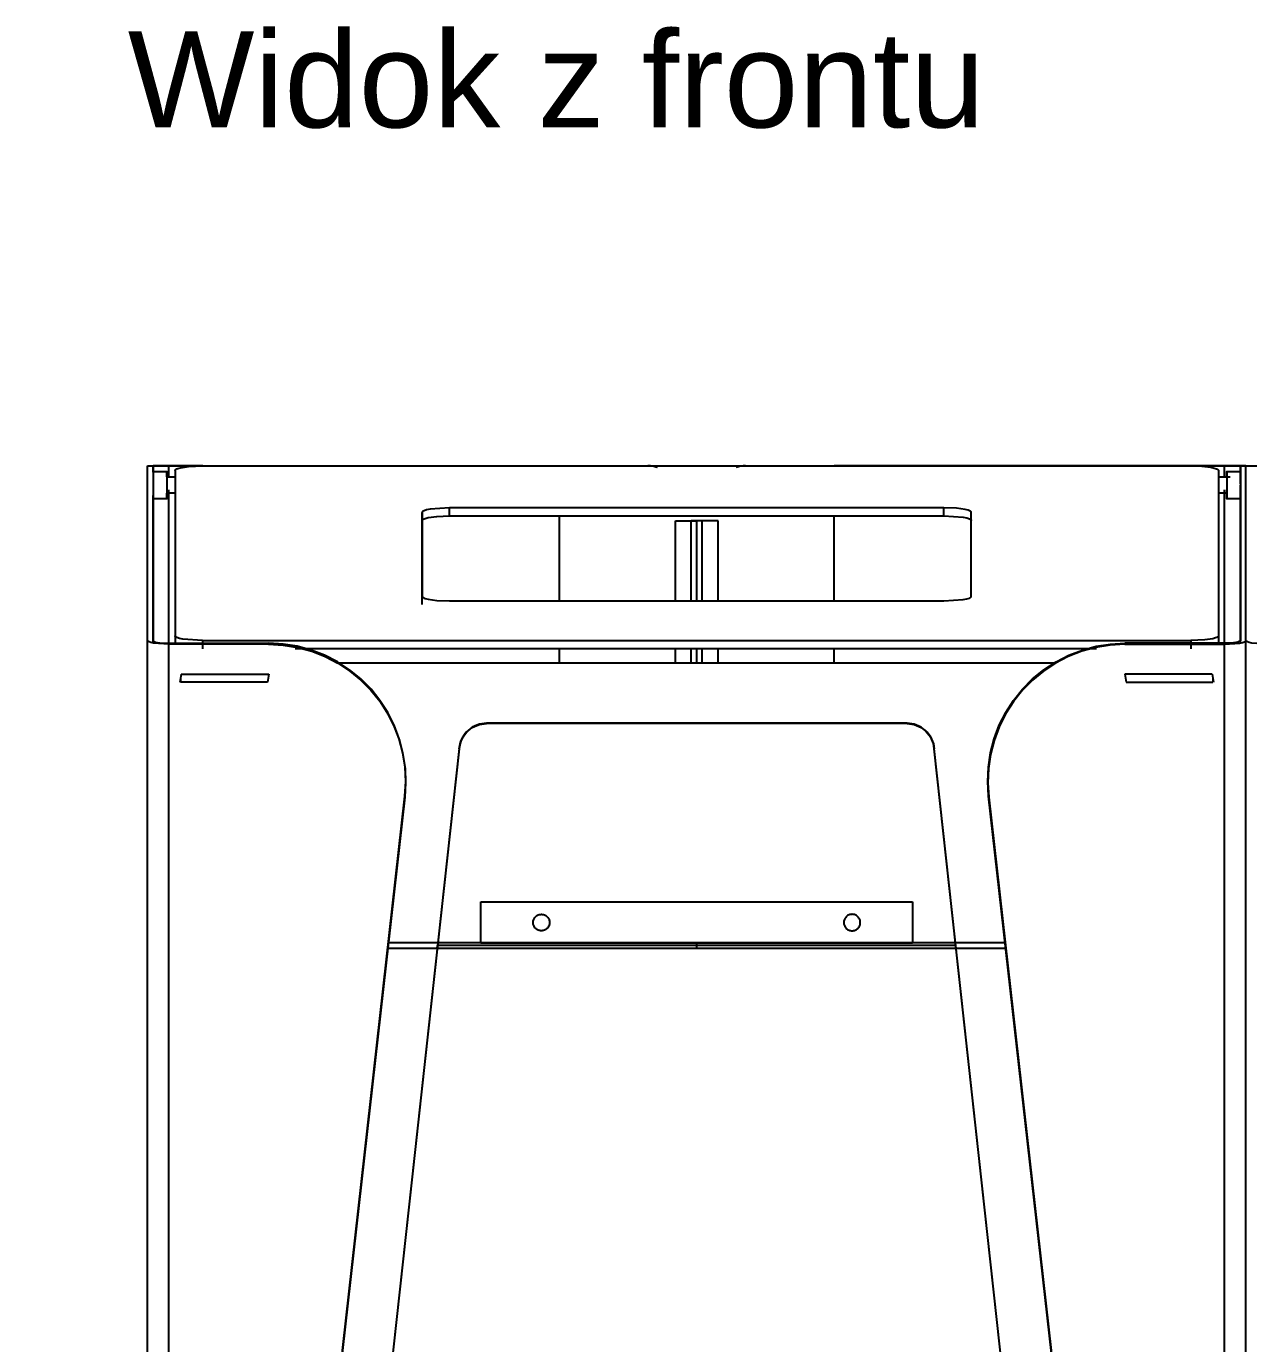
# Model space of a CAD drawing. Header units: millimetres. Extents: x 10366 to 23682, y 24552 to 29690.
# Drawn here: x 21407.7 to 21852.8, y 27712.8 to 28192.7 of the extents above; entities that cross this region are included whole.
import ezdxf

# ---------------------------------------------------------------- set-up
doc = ezdxf.new("R2010")
doc.units = ezdxf.units.MM
doc.header["$LTSCALE"] = 3
doc.layers.add('DomyÅ›lny', color=7, linetype='Continuous')
doc.styles.get("Standard").update_dxf_attribs({"font": 'arial.ttf'})
doc.dimstyles.new('MATEUSZ', dxfattribs={"dimtxt": 35, "dimasz": 16, "dimexe": 0.18, "dimexo": 0.0625, "dimgap": 0.09, "dimtad": 0, "dimdec": 0, "dimdsep": 46, "dimtxsty": 'Standard', "dimblk": 'DOT', "dimcen": 0.09, "dimse1": 1, "dimse2": 1, "dimadec": 0, "dimazin": 0, "dimtfac": 1, "dimtdec": 0, "dimtofl": 0, "dimtmove": 0, "dimatfit": 3, "dimfxl": 1, "dimtolj": 1, "dimtzin": 0, "dimlwd": 9, "dimlwe": 9, "dimarcsym": 0})

# ---------------------------------------------------------------- blocks, each defined once
blk = doc.blocks.new('_Dot')
at = {"color": 0, "linetype": 'ByBlock', "lineweight": -2}
blk.add_line((-0.5, 0), (-1, 0), dxfattribs=at)
at = {"color": 0, "linetype": 'ByBlock', "const_width": 0.5}
blk.add_lwpolyline([(-0.25, 0, 1), (0.25, 0, 1)], format="xyb", close=True, dxfattribs=at)
blk = doc.blocks.new('*D39')
at = {"color": 0, "lineweight": 9, "transparency": 16777216}
for p, q in [((21095.51, 28016.54), (21095.51, 27684.2)), ((21095.51, 27274.78), (21095.51, 27607.12))]:
    blk.add_line(p, q, dxfattribs=at)
at = {"layer": 'Defpoints', "color": 0, "transparency": 16777216}
for p in [(21451.8, 28032.54), (21095.51, 27258.78), (21451.8, 27258.78)]:
    blk.add_point(p, dxfattribs=at)
at = {"color": 0, "lineweight": 9, "transparency": 16777216, "xscale": 16, "yscale": 16, "zscale": 16}
for p, rotation in [((21095.51, 28032.54), 90), ((21095.51, 27258.78), 270)]:
    blk.add_blockref('_Dot', p, dxfattribs=dict(at, rotation=rotation))
at = {"color": 0, "transparency": 16777216, "insert": (21095.51, 27645.66), "char_height": 35, "attachment_point": 5, "rotation": 90}
blk.add_mtext('\\A1;774', dxfattribs=at)

msp = doc.modelspace()

# ---------------------------------------------------------------- linework, layer by layer
at = {"layer": 'DomyÅ›lny'}
for p, q in [((21451.8, 28032.54), (21453.8, 28032.54)), ((21451.8, 27258.78), (21451.8, 28032.54)), ((21451.8, 27968.89), (21451.8, 28032.54)), ((21453.8, 28030.21), (21453.8, 28032.54)), ((21453.8, 28032.54), (21453.8, 27968.89)), ((21459.56, 28032.54), (21601.8, 28032.54)), ((21471.91, 28032.54), (21459.56, 28032.54)), ((21459.56, 28028.54), (21459.56, 28032.54)), ((21471.8, 28032.54), (21831.8, 28032.54)), ((21844.04, 28032.54), (21701.8, 28032.54)), ((21831.69, 28032.54), (21844.04, 28032.54)), ((21844.04, 28028.54), (21844.04, 28032.54)), ((21849.8, 28030.21), (21849.8, 28032.54)), ((21849.8, 28032.54), (21849.8, 27968.89)), ((21849.8, 28032.54), (21851.8, 28032.54)), ((21851.8, 27968.89), (21851.8, 28032.54)), ((21851.8, 27968.89), (21851.8, 28032.54)), ((21851.8, 28032.54), (21853.8, 28032.54)), ((21453.8, 28030.54), (21458.8, 28030.54)), ((21458.8, 28028.54), (21461.8, 28028.54)), ((21461.8, 28030.84), (21461.8, 27970.58)), ((21841.8, 28030.84), (21841.8, 27970.58)), ((21841.8, 28028.54), (21846.08, 28028.54)), ((21844.8, 28030.54), (21849.8, 28030.54)), ((21453.8, 27968), (21453.8, 28021.75)), ((21461.8, 28022.54), (21458.8, 28022.54)), ((21459.56, 27967.57), (21459.56, 28023.87)), ((21844.8, 28022.54), (21841.8, 28022.54)), ((21844.04, 27967.57), (21844.04, 28023.87)), ((21849.8, 27968), (21849.8, 28021.75)), ((21458.8, 28020.54), (21453.8, 28020.54)), ((21561.8, 28014.33), (21561.8, 28017.29)), ((21741.8, 28017.29), (21561.8, 28017.29)), ((21741.8, 28014.33), (21741.8, 28017.29)), ((21849.8, 28020.54), (21844.8, 28020.54)), ((21551.8, 28012.63), (21551.8, 28015.59)), ((21551.8, 28015.59), (21551.8, 27985.03)), ((21551.8, 27982.07), (21551.8, 28012.63)), ((21561.8, 28014.33), (21741.8, 28014.33)), ((21601.8, 27983.33), (21601.8, 28014.33)), ((21644.04, 27983.33), (21644.04, 28012.54)), ((21651.8, 28012.54), (21649.8, 28012.54)), ((21649.8, 27983.33), (21649.8, 28012.54)), ((21651.8, 27983.33), (21651.8, 28012.54)), ((21653.8, 28012.54), (21651.8, 28012.54)), ((21651.8, 27983.33), (21651.8, 28012.54)), ((21653.8, 27983.33), (21653.8, 28012.54)), ((21659.56, 27983.33), (21659.56, 28012.54)), ((21701.8, 27983.33), (21701.8, 28014.33)), ((21751.8, 27985.03), (21751.8, 28015.59)), ((21751.8, 28012.63), (21751.8, 28015.59)), ((21561.8, 27983.33), (21741.8, 27983.33)), ((21451.8, 27258.78), (21451.8, 27968.89)), ((21461.8, 27970.58), (21461.8, 27967.63)), ((21471.8, 27968.89), (21471.8, 27965.93)), ((21471.8, 27968.89), (21831.8, 27968.89)), ((21831.8, 27968.89), (21831.8, 27965.93)), ((21841.8, 27970.58), (21841.8, 27967.63)), ((21851.8, 27258.78), (21851.8, 27968.89)), ((21851.8, 27258.78), (21851.8, 27968.89)), ((21459.56, 27967.91), (21495.92, 27967.91)), ((21459.56, 27258.78), (21459.56, 27967.57)), ((21495.89, 27967.57), (21459.56, 27967.57)), ((21797.44, 27965.93), (21505.59, 27965.93)), ((21601.8, 27960.78), (21601.8, 27965.93)), ((21644.04, 27960.78), (21644.04, 27965.93)), ((21649.8, 27960.78), (21649.8, 27965.93)), ((21651.8, 27960.78), (21651.8, 27965.93)), ((21651.8, 27960.78), (21651.8, 27965.93)), ((21653.8, 27960.78), (21653.8, 27965.93)), ((21659.56, 27960.78), (21659.56, 27965.93)), ((21701.8, 27960.78), (21701.8, 27965.93)), ((21844.04, 27967.91), (21807.68, 27967.91)), ((21807.72, 27967.57), (21844.04, 27967.57)), ((21844.04, 27258.78), (21844.04, 27967.57)), ((21520.99, 27960.78), (21782.61, 27960.78)), ((21520.99, 27960.78), (21782.61, 27960.78)), ((21464.05, 27956.69), (21463.8, 27955.21)), ((21463.8, 27955.21), (21463.8, 27953.73)), ((21464.05, 27956.69), (21495.92, 27956.69)), ((21495.92, 27956.69), (21495.42, 27953.73)), ((21839.55, 27956.69), (21807.68, 27956.69)), ((21807.68, 27956.69), (21808.18, 27953.73)), ((21839.55, 27956.69), (21839.8, 27955.21)), ((21839.8, 27955.21), (21839.8, 27953.73)), ((21495.42, 27953.73), (21463.8, 27953.73)), ((21808.18, 27953.73), (21839.8, 27953.73)), ((21728.4, 27938.78), (21575.2, 27938.78)), ((21728.4, 27938.64), (21575.2, 27938.64)), ((21565.27, 27929.63), (21493.04, 27270.36)), ((21565.27, 27929.5), (21493.04, 27270.23)), ((21810.56, 27270.36), (21738.33, 27929.63)), ((21810.56, 27270.23), (21738.33, 27929.5)), ((21472.8, 27267.65), (21545.51, 27912.19)), ((21545.48, 27911.85), (21472.8, 27267.65)), ((21830.8, 27267.65), (21758.09, 27912.19)), ((21758.12, 27911.85), (21830.8, 27267.65)), ((21573.18, 27858.78), (21573.18, 27873.75)), ((21573.18, 27873.75), (21730.42, 27873.75)), ((21730.42, 27873.75), (21730.42, 27858.78)), ((21651.8, 27858.78), (21539.49, 27858.78)), ((21573.18, 27858.78), (21730.42, 27858.78)), ((21764.11, 27858.78), (21651.8, 27858.78)), ((21651.8, 27857.78), (21651.8, 27858.78)), ((21651.8, 27857.78), (21651.8, 27858.78)), ((21539.26, 27856.78), (21557.29, 27856.78)), ((21557.29, 27856.78), (21557.4, 27857.78)), ((21557.4, 27857.78), (21557.29, 27856.78)), ((21557.29, 27856.78), (21651.8, 27856.78)), ((21651.8, 27857.78), (21557.4, 27857.78)), ((21746.21, 27857.78), (21651.8, 27857.78)), ((21651.8, 27856.78), (21651.8, 27857.78)), ((21651.8, 27856.78), (21651.8, 27857.78)), ((21651.8, 27856.78), (21746.31, 27856.78)), ((21746.31, 27856.78), (21746.21, 27857.78)), ((21746.31, 27856.78), (21746.21, 27857.78)), ((21746.31, 27856.78), (21764.34, 27856.78))]:
    msp.add_line(p, q, dxfattribs=at)
for points in [[(21451.8, 28032.54, 0), (21451.8, 28032.54, 0), (21451.8, 28032.54, 0), (21451.8, 28032.54, 0), (21451.8, 28032.54, 0), (21451.8, 28032.54, 0), (21451.8, 28032.54, 0), (21451.8, 28032.54, 0), (21451.8, 28032.54, 0), (21451.8, 28032.54, 0), (21451.8, 28032.54, 0), (21451.82, 28032.54, 0), (21451.86, 28032.54, 0), (21452.38, 28032.54, 0), (21454.76, 28032.54, 0), (21459.56, 28032.54, 0)], [(21459.56, 28032.54, 0), (21453.8, 28032.54, 0)], [(21461.8, 28030.84, 0), (21461.8, 28030.88, 0), (21461.81, 28030.93, 0), (21461.83, 28030.97, 0), (21461.85, 28031.01, 0), (21461.88, 28031.06, 0), (21461.92, 28031.1, 0), (21462, 28031.18, 0), (21462.12, 28031.27, 0), (21462.42, 28031.43, 0), (21462.81, 28031.58, 0), (21463.84, 28031.87, 0), (21466.74, 28032.31, 0), (21471.8, 28032.54, 0)], [(21831.8, 28032.54, 0), (21835.75, 28032.4, 0), (21839.01, 28032.02, 0), (21840.22, 28031.76, 0), (21841.11, 28031.46, 0), (21841.42, 28031.31, 0), (21841.54, 28031.23, 0), (21841.64, 28031.15, 0), (21841.71, 28031.07, 0), (21841.74, 28031.04, 0), (21841.76, 28031, 0), (21841.78, 28030.96, 0), (21841.79, 28030.92, 0), (21841.8, 28030.88, 0), (21841.8, 28030.84, 0)], [(21844.04, 28032.54, 0), (21849.8, 28032.54, 0)], [(21851.8, 28032.54, 0), (21851.8, 28032.54, 0), (21851.8, 28032.54, 0), (21851.8, 28032.54, 0), (21851.8, 28032.54, 0), (21851.8, 28032.54, 0), (21851.8, 28032.54, 0), (21851.8, 28032.54, 0), (21851.8, 28032.54, 0), (21851.8, 28032.54, 0), (21851.8, 28032.54, 0), (21851.79, 28032.54, 0), (21851.74, 28032.54, 0), (21851.22, 28032.54, 0), (21848.84, 28032.54, 0), (21844.04, 28032.54, 0)], [(21851.8, 28032.54, 0), (21851.8, 28032.54, 0), (21851.8, 28032.54, 0), (21851.8, 28032.54, 0), (21851.8, 28032.54, 0), (21851.8, 28032.54, 0), (21851.8, 28032.54, 0), (21851.8, 28032.54, 0), (21851.8, 28032.54, 0), (21851.8, 28032.54, 0), (21851.8, 28032.54, 0), (21851.82, 28032.54, 0), (21851.86, 28032.54, 0), (21852.38, 28032.54, 0), (21854.76, 28032.54, 0), (21859.56, 28032.54, 0)], [(21458.8, 28028.54, 0), (21458.8, 28030.34, 0), (21458.8, 28030.5, 0), (21458.8, 28030.53, 0), (21458.8, 28030.54, 0), (21458.8, 28030.54, 0), (21458.8, 28030.54, 0), (21458.8, 28030.54, 0), (21458.8, 28030.54, 0), (21458.8, 28030.54, 0), (21458.8, 28030.54, 0), (21458.8, 28030.54, 0), (21458.8, 28030.54, 0), (21458.8, 28030.54, 0), (21458.8, 28030.54, 0), (21458.8, 28030.54, 0), (21458.8, 28030.54, 0), (21458.8, 28030.54, 0), (21458.8, 28030.53, 0), (21458.8, 28030.52, 0), (21458.8, 28030.45, 0), (21458.8, 28030.16, 0), (21458.8, 28027.16, 0), (21458.8, 28023.34, 0), (21458.8, 28020.72, 0), (21458.8, 28020.58, 0), (21458.8, 28020.55, 0), (21458.8, 28020.54, 0), (21458.8, 28020.54, 0), (21458.8, 28020.54, 0), (21458.8, 28020.54, 0), (21458.8, 28020.54, 0), (21458.8, 28020.54, 0), (21458.8, 28020.54, 0), (21458.8, 28020.54, 0), (21458.8, 28020.54, 0), (21458.8, 28020.54, 0), (21458.8, 28020.54, 0), (21458.8, 28020.54, 0), (21458.8, 28020.54, 0), (21458.8, 28020.55, 0), (21458.8, 28020.56, 0), (21458.8, 28020.63, 0), (21458.8, 28020.92, 0), (21458.8, 28022.54, 0)], [(21458.8, 28028.54, 0), (21458.8, 28028.54, 0), (21458.8, 28028.54, 0), (21458.8, 28028.54, 0), (21458.8, 28028.54, 0), (21458.8, 28028.54, 0), (21458.8, 28028.54, 0), (21458.8, 28028.54, 0), (21458.8, 28028.54, 0), (21458.8, 28028.54, 0), (21458.8, 28028.54, 0), (21458.8, 28028.53, 0), (21458.8, 28028.52, 0), (21458.8, 28028.45, 0), (21458.8, 28028.17, 0), (21458.8, 28022.54, 0)], [(21844.8, 28028.54, 0), (21844.8, 28030.39, 0), (21844.8, 28030.52, 0), (21844.8, 28030.54, 0), (21844.8, 28030.54, 0), (21844.8, 28030.54, 0), (21844.8, 28030.54, 0), (21844.8, 28030.54, 0), (21844.8, 28030.54, 0), (21844.8, 28030.54, 0), (21844.8, 28030.54, 0), (21844.8, 28030.54, 0), (21844.8, 28030.54, 0), (21844.8, 28030.54, 0), (21844.8, 28030.54, 0), (21844.8, 28030.54, 0), (21844.8, 28030.54, 0), (21844.8, 28030.54, 0), (21844.8, 28030.54, 0), (21844.8, 28030.53, 0), (21844.8, 28030.52, 0), (21844.8, 28030.44, 0), (21844.8, 28030.11, 0), (21844.8, 28026.82, 0), (21844.8, 28022.8, 0), (21844.8, 28020.57, 0), (21844.8, 28020.54, 0), (21844.8, 28020.54, 0), (21844.8, 28020.54, 0), (21844.8, 28020.54, 0), (21844.8, 28020.54, 0), (21844.8, 28020.54, 0), (21844.8, 28020.54, 0), (21844.8, 28020.54, 0), (21844.8, 28020.54, 0), (21844.8, 28020.54, 0), (21844.8, 28020.54, 0), (21844.8, 28020.54, 0), (21844.8, 28020.54, 0), (21844.8, 28020.54, 0), (21844.8, 28020.54, 0), (21844.8, 28020.54, 0), (21844.8, 28020.54, 0), (21844.8, 28020.55, 0), (21844.8, 28020.56, 0), (21844.8, 28020.64, 0), (21844.8, 28020.97, 0), (21844.8, 28023.87, 0)], [(21844.8, 28028.54, 0), (21844.8, 28028.54, 0), (21844.8, 28028.54, 0), (21844.8, 28028.54, 0), (21844.8, 28028.54, 0), (21844.8, 28028.54, 0), (21844.8, 28028.54, 0), (21844.8, 28028.54, 0), (21844.8, 28028.54, 0), (21844.8, 28028.54, 0), (21844.8, 28028.54, 0), (21844.8, 28028.53, 0), (21844.8, 28028.52, 0), (21844.8, 28028.45, 0), (21844.8, 28028.17, 0), (21844.8, 28022.54, 0)], [(21849.8, 28025.98, 0), (21849.8, 28029.38, 0), (21849.8, 28030.32, 0), (21849.8, 28030.51, 0), (21849.8, 28030.54, 0), (21849.8, 28030.54, 0), (21849.8, 28030.54, 0), (21849.8, 28030.54, 0), (21849.8, 28030.54, 0), (21849.8, 28030.54, 0), (21849.8, 28030.54, 0), (21849.8, 28030.54, 0), (21849.8, 28030.54, 0), (21849.8, 28030.54, 0), (21849.8, 28030.54, 0), (21849.8, 28030.54, 0), (21849.8, 28030.54, 0), (21849.8, 28030.54, 0), (21849.8, 28030.54, 0), (21849.8, 28030.54, 0), (21849.8, 28030.54, 0), (21849.8, 28030.54, 0), (21849.8, 28030.54, 0), (21849.8, 28030.53, 0), (21849.8, 28030.51, 0), (21849.8, 28030.4, 0), (21849.8, 28029.94, 0), (21849.8, 28021.41, 0), (21849.8, 28020.55, 0), (21849.8, 28020.54, 0), (21849.8, 28020.54, 0), (21849.8, 28020.54, 0), (21849.8, 28020.54, 0), (21849.8, 28020.54, 0), (21849.8, 28020.54, 0), (21849.8, 28020.54, 0), (21849.8, 28020.54, 0), (21849.8, 28020.54, 0), (21849.8, 28020.54, 0), (21849.8, 28020.54, 0), (21849.8, 28020.54, 0), (21849.8, 28020.54, 0), (21849.8, 28020.54, 0), (21849.8, 28020.54, 0), (21849.8, 28020.54, 0), (21849.8, 28020.54, 0), (21849.8, 28020.55, 0), (21849.8, 28020.57, 0), (21849.8, 28020.68, 0), (21849.8, 28021.14, 0), (21849.8, 28025.54, 0)], [(21849.8, 28028.54, 0), (21849.8, 28028.54, 0), (21849.8, 28028.54, 0), (21849.8, 28028.54, 0), (21849.8, 28028.54, 0), (21849.8, 28028.54, 0), (21849.8, 28028.54, 0), (21849.8, 28028.54, 0), (21849.8, 28028.54, 0), (21849.8, 28028.54, 0), (21849.8, 28028.54, 0), (21849.8, 28028.53, 0), (21849.8, 28028.52, 0), (21849.8, 28028.45, 0), (21849.8, 28028.17, 0), (21849.8, 28022.54, 0)], [(21561.8, 28017.29, 0), (21554.73, 28016.79, 0), (21553.43, 28016.52, 0), (21552.5, 28016.21, 0), (21552.19, 28016.05, 0), (21552.06, 28015.98, 0), (21551.97, 28015.9, 0), (21551.89, 28015.82, 0), (21551.86, 28015.78, 0), (21551.84, 28015.74, 0), (21551.82, 28015.7, 0), (21551.81, 28015.66, 0), (21551.8, 28015.63, 0), (21551.8, 28015.59, 0)], [(21751.8, 28015.59, 0), (21751.8, 28015.63, 0), (21751.79, 28015.66, 0), (21751.78, 28015.7, 0), (21751.76, 28015.74, 0), (21751.74, 28015.78, 0), (21751.71, 28015.82, 0), (21751.63, 28015.9, 0), (21751.54, 28015.98, 0), (21751.41, 28016.05, 0), (21751.1, 28016.21, 0), (21750.68, 28016.37, 0), (21749.56, 28016.66, 0), (21746.39, 28017.1, 0), (21741.8, 28017.29, 0)], [(21551.8, 28012.63, 0), (21551.8, 28012.67, 0), (21551.81, 28012.71, 0), (21551.82, 28012.75, 0), (21551.84, 28012.78, 0), (21551.86, 28012.82, 0), (21551.89, 28012.86, 0), (21551.97, 28012.94, 0), (21552.06, 28013.02, 0), (21552.19, 28013.1, 0), (21552.5, 28013.26, 0), (21552.92, 28013.41, 0), (21554.04, 28013.7, 0), (21557.21, 28014.14, 0), (21561.8, 28014.33, 0)], [(21644.04, 28012.54, 0), (21651.8, 28012.54, 0)], [(21644.04, 28012.54, 0), (21649.8, 28012.54, 0)], [(21659.56, 28012.54, 0), (21651.8, 28012.54, 0)], [(21659.56, 28012.54, 0), (21653.8, 28012.54, 0)], [(21741.8, 28014.33, 0), (21748.87, 28013.83, 0), (21750.17, 28013.56, 0), (21751.1, 28013.26, 0), (21751.41, 28013.1, 0), (21751.54, 28013.02, 0), (21751.63, 28012.94, 0), (21751.71, 28012.86, 0), (21751.74, 28012.82, 0), (21751.76, 28012.78, 0), (21751.78, 28012.75, 0), (21751.79, 28012.71, 0), (21751.8, 28012.67, 0), (21751.8, 28012.63, 0)], [(21551.8, 27985.03, 0), (21551.8, 27984.99, 0), (21551.81, 27984.95, 0), (21551.82, 27984.91, 0), (21551.84, 27984.88, 0), (21551.86, 27984.84, 0), (21551.89, 27984.8, 0), (21551.97, 27984.72, 0), (21552.06, 27984.64, 0), (21552.19, 27984.56, 0), (21552.5, 27984.4, 0), (21552.92, 27984.25, 0), (21554.04, 27983.96, 0), (21557.21, 27983.52, 0), (21561.8, 27983.33, 0)], [(21741.8, 27983.33, 0), (21748.87, 27983.83, 0), (21750.17, 27984.1, 0), (21751.1, 27984.4, 0), (21751.41, 27984.56, 0), (21751.54, 27984.64, 0), (21751.63, 27984.72, 0), (21751.71, 27984.8, 0), (21751.74, 27984.84, 0), (21751.76, 27984.88, 0), (21751.78, 27984.91, 0), (21751.79, 27984.95, 0), (21751.8, 27984.99, 0), (21751.8, 27985.03, 0)], [(21459.56, 27967.57, 0), (21454, 27967.97, 0), (21453.05, 27968.17, 0), (21452.36, 27968.39, 0), (21452.12, 27968.51, 0), (21452.02, 27968.57, 0), (21451.94, 27968.63, 0), (21451.88, 27968.7, 0), (21451.86, 27968.73, 0), (21451.84, 27968.76, 0), (21451.82, 27968.79, 0), (21451.81, 27968.82, 0), (21451.8, 27968.86, 0), (21451.8, 27968.89, 0)], [(21453.8, 27968.89, 0), (21453.8, 27968.86, 0), (21453.81, 27968.84, 0), (21453.82, 27968.81, 0), (21453.83, 27968.79, 0), (21453.85, 27968.76, 0), (21453.89, 27968.71, 0), (21453.95, 27968.66, 0), (21454.02, 27968.62, 0), (21454.21, 27968.52, 0), (21454.74, 27968.35, 0), (21456.31, 27968.08, 0), (21459.56, 27967.91, 0)], [(21471.8, 27968.89, 0), (21464.6, 27969.41, 0), (21463.39, 27969.67, 0), (21462.5, 27969.96, 0), (21462.19, 27970.11, 0), (21462.07, 27970.19, 0), (21461.97, 27970.27, 0), (21461.89, 27970.35, 0), (21461.86, 27970.39, 0), (21461.84, 27970.43, 0), (21461.82, 27970.47, 0), (21461.81, 27970.5, 0), (21461.8, 27970.54, 0), (21461.8, 27970.58, 0)], [(21841.8, 27970.58, 0), (21841.8, 27970.54, 0), (21841.79, 27970.5, 0), (21841.77, 27970.46, 0), (21841.75, 27970.41, 0), (21841.72, 27970.37, 0), (21841.68, 27970.32, 0), (21841.59, 27970.24, 0), (21841.48, 27970.16, 0), (21841.17, 27969.99, 0), (21840.78, 27969.84, 0), (21839.73, 27969.55, 0), (21836.79, 27969.11, 0), (21831.8, 27968.89, 0)], [(21849.8, 27968.89, 0), (21849.8, 27968.86, 0), (21849.79, 27968.84, 0), (21849.78, 27968.81, 0), (21849.77, 27968.79, 0), (21849.75, 27968.76, 0), (21849.71, 27968.71, 0), (21849.65, 27968.66, 0), (21849.58, 27968.62, 0), (21849.39, 27968.52, 0), (21848.86, 27968.35, 0), (21847.29, 27968.08, 0), (21844.04, 27967.91, 0)], [(21844.04, 27967.57, 0), (21849.6, 27967.97, 0), (21850.55, 27968.17, 0), (21851.24, 27968.39, 0), (21851.48, 27968.51, 0), (21851.58, 27968.57, 0), (21851.66, 27968.63, 0), (21851.72, 27968.7, 0), (21851.74, 27968.73, 0), (21851.76, 27968.76, 0), (21851.78, 27968.79, 0), (21851.79, 27968.82, 0), (21851.8, 27968.86, 0), (21851.8, 27968.89, 0)], [(21859.56, 27967.57, 0), (21854, 27967.97, 0), (21853.05, 27968.17, 0), (21852.36, 27968.39, 0), (21852.12, 27968.51, 0), (21852.02, 27968.57, 0), (21851.94, 27968.63, 0), (21851.88, 27968.7, 0), (21851.86, 27968.73, 0), (21851.84, 27968.76, 0), (21851.82, 27968.79, 0), (21851.81, 27968.82, 0), (21851.8, 27968.86, 0), (21851.8, 27968.89, 0)], [(21495.89, 27967.57, 0), (21501.22, 27967.28, 0), (21506.47, 27966.43, 0), (21511.59, 27965.03, 0), (21516.49, 27963.11, 0), (21521.15, 27960.69, 0), (21525.5, 27957.81, 0), (21529.52, 27954.5, 0), (21533.17, 27950.79, 0), (21536.46, 27946.66, 0), (21539.31, 27942.18, 0), (21541.67, 27937.45, 0), (21543.5, 27932.51, 0), (21544.8, 27927.44, 0), (21545.57, 27922.28, 0), (21545.79, 27917.08, 0), (21545.48, 27911.85, 0)], [(21545.51, 27912.19, 0), (21545.83, 27917.51, 0), (21545.58, 27922.81, 0), (21544.78, 27928.05, 0), (21543.45, 27933.13, 0), (21541.6, 27938.04, 0), (21539.26, 27942.69, 0), (21536.45, 27947.08, 0), (21533.2, 27951.14, 0), (21529.49, 27954.9, 0), (21525.38, 27958.26, 0), (21520.95, 27961.16, 0), (21516.26, 27963.57, 0), (21511.36, 27965.45, 0), (21506.32, 27966.81, 0), (21501.17, 27967.63, 0), (21495.92, 27967.91, 0)], [(21758.09, 27912.19, 0), (21757.77, 27917.51, 0), (21758.02, 27922.81, 0), (21758.82, 27928.05, 0), (21760.15, 27933.13, 0), (21762, 27938.04, 0), (21764.34, 27942.69, 0), (21767.15, 27947.08, 0), (21770.4, 27951.14, 0), (21774.11, 27954.9, 0), (21778.22, 27958.26, 0), (21782.65, 27961.16, 0), (21787.34, 27963.57, 0), (21792.24, 27965.45, 0), (21797.28, 27966.81, 0), (21802.43, 27967.63, 0), (21807.68, 27967.91, 0)], [(21807.72, 27967.57, 0), (21802.38, 27967.28, 0), (21797.13, 27966.43, 0), (21792.01, 27965.03, 0), (21787.11, 27963.11, 0), (21782.45, 27960.69, 0), (21778.1, 27957.81, 0), (21774.08, 27954.5, 0), (21770.43, 27950.79, 0), (21767.14, 27946.66, 0), (21764.29, 27942.18, 0), (21761.94, 27937.45, 0), (21760.1, 27932.51, 0), (21758.8, 27927.44, 0), (21758.03, 27922.28, 0), (21757.81, 27917.08, 0), (21758.12, 27911.85, 0)], [(21463.8, 27955.21, 0), (21463.54, 27953.74, 0)], [(21839.8, 27955.21, 0), (21840.06, 27953.74, 0)], [(21575.2, 27938.78, 0), (21574.36, 27938.74, 0), (21573.5, 27938.62, 0), (21572.63, 27938.43, 0), (21571.76, 27938.14, 0), (21570.9, 27937.77, 0), (21570.07, 27937.32, 0), (21569.28, 27936.77, 0), (21568.54, 27936.16, 0), (21567.86, 27935.47, 0), (21567.25, 27934.72, 0), (21566.72, 27933.92, 0), (21566.26, 27933.09, 0), (21565.89, 27932.23, 0), (21565.61, 27931.36, 0), (21565.27, 27929.63, 0)], [(21565.27, 27929.5, 0), (21565.61, 27931.23, 0), (21565.89, 27932.1, 0), (21566.26, 27932.96, 0), (21566.72, 27933.79, 0), (21567.25, 27934.59, 0), (21567.86, 27935.34, 0), (21568.54, 27936.02, 0), (21569.28, 27936.64, 0), (21570.07, 27937.18, 0), (21570.9, 27937.64, 0), (21571.76, 27938.01, 0), (21572.63, 27938.29, 0), (21573.5, 27938.49, 0), (21574.36, 27938.6, 0), (21575.2, 27938.64, 0)], [(21738.33, 27929.63, 0), (21737.99, 27931.36, 0), (21737.71, 27932.23, 0), (21737.34, 27933.09, 0), (21736.88, 27933.92, 0), (21736.35, 27934.72, 0), (21735.74, 27935.47, 0), (21735.06, 27936.16, 0), (21734.32, 27936.77, 0), (21733.53, 27937.32, 0), (21732.7, 27937.77, 0), (21731.84, 27938.14, 0), (21730.97, 27938.43, 0), (21730.1, 27938.62, 0), (21729.24, 27938.74, 0), (21728.4, 27938.78, 0)], [(21728.4, 27938.64, 0), (21729.24, 27938.6, 0), (21730.1, 27938.49, 0), (21730.97, 27938.29, 0), (21731.84, 27938.01, 0), (21732.7, 27937.64, 0), (21733.53, 27937.18, 0), (21734.32, 27936.64, 0), (21735.06, 27936.02, 0), (21735.74, 27935.34, 0), (21736.35, 27934.59, 0), (21736.88, 27933.79, 0), (21737.34, 27932.96, 0), (21737.71, 27932.1, 0), (21737.99, 27931.23, 0), (21738.33, 27929.5, 0)]]:
    msp.add_polyline3d(points, dxfattribs=at)
for points in [[(21592.22, 27866.18, 0), (21592.23, 27866.45, 0), (21592.27, 27866.73, 0), (21592.33, 27867.01, 0), (21592.43, 27867.28, 0), (21592.55, 27867.56, 0), (21592.71, 27867.82, 0), (21592.89, 27868.07, 0), (21593.1, 27868.3, 0), (21593.33, 27868.51, 0), (21593.58, 27868.69, 0), (21593.84, 27868.84, 0), (21594.11, 27868.97, 0), (21594.39, 27869.06, 0), (21594.67, 27869.13, 0), (21594.95, 27869.16, 0), (21595.22, 27869.18, 0), (21595.49, 27869.16, 0), (21595.77, 27869.13, 0), (21596.04, 27869.06, 0), (21596.32, 27868.97, 0), (21596.6, 27868.84, 0), (21596.86, 27868.69, 0), (21597.11, 27868.51, 0), (21597.34, 27868.3, 0), (21597.55, 27868.07, 0), (21597.73, 27867.82, 0), (21597.88, 27867.56, 0), (21598.01, 27867.28, 0), (21598.1, 27867.01, 0), (21598.17, 27866.73, 0), (21598.21, 27866.45, 0), (21598.22, 27866.18, 0), (21598.21, 27865.91, 0), (21598.17, 27865.64, 0), (21598.1, 27865.36, 0), (21598.01, 27865.08, 0), (21597.88, 27864.81, 0), (21597.73, 27864.54, 0), (21597.55, 27864.29, 0), (21597.34, 27864.06, 0), (21597.11, 27863.86, 0), (21596.86, 27863.68, 0), (21596.6, 27863.52, 0), (21596.32, 27863.4, 0), (21596.04, 27863.3, 0), (21595.77, 27863.24, 0), (21595.49, 27863.2, 0), (21595.22, 27863.19, 0), (21594.95, 27863.2, 0), (21594.67, 27863.24, 0), (21594.39, 27863.3, 0), (21594.11, 27863.4, 0), (21593.84, 27863.52, 0), (21593.58, 27863.68, 0), (21593.33, 27863.86, 0), (21593.1, 27864.06, 0), (21592.89, 27864.29, 0), (21592.71, 27864.54, 0), (21592.55, 27864.81, 0), (21592.43, 27865.08, 0), (21592.33, 27865.36, 0), (21592.27, 27865.64, 0), (21592.23, 27865.91, 0)], [(21711.38, 27866.18, 0), (21711.37, 27866.45, 0), (21711.33, 27866.73, 0), (21711.27, 27867.01, 0), (21711.17, 27867.28, 0), (21711.05, 27867.56, 0), (21710.89, 27867.82, 0), (21710.71, 27868.07, 0), (21710.5, 27868.3, 0), (21710.27, 27868.51, 0), (21710.02, 27868.69, 0), (21709.76, 27868.84, 0), (21709.49, 27868.97, 0), (21709.21, 27869.06, 0), (21708.93, 27869.13, 0), (21708.65, 27869.16, 0), (21708.38, 27869.18, 0), (21708.11, 27869.16, 0), (21707.84, 27869.13, 0), (21707.56, 27869.06, 0), (21707.28, 27868.97, 0), (21707, 27868.84, 0), (21706.74, 27868.69, 0), (21706.49, 27868.51, 0), (21706.26, 27868.3, 0), (21706.05, 27868.07, 0), (21705.87, 27867.82, 0), (21705.72, 27867.56, 0), (21705.59, 27867.28, 0), (21705.5, 27867.01, 0), (21705.43, 27866.73, 0), (21705.39, 27866.45, 0), (21705.38, 27866.18, 0), (21705.39, 27865.91, 0), (21705.43, 27865.64, 0), (21705.5, 27865.36, 0), (21705.59, 27865.08, 0), (21705.72, 27864.81, 0), (21705.87, 27864.54, 0), (21706.05, 27864.29, 0), (21706.26, 27864.06, 0), (21706.49, 27863.86, 0), (21706.74, 27863.68, 0), (21707, 27863.52, 0), (21707.28, 27863.4, 0), (21707.56, 27863.3, 0), (21707.84, 27863.24, 0), (21708.11, 27863.2, 0), (21708.38, 27863.19, 0), (21708.65, 27863.2, 0), (21708.93, 27863.24, 0), (21709.21, 27863.3, 0), (21709.49, 27863.4, 0), (21709.76, 27863.52, 0), (21710.02, 27863.68, 0), (21710.27, 27863.86, 0), (21710.5, 27864.06, 0), (21710.71, 27864.29, 0), (21710.89, 27864.54, 0), (21711.05, 27864.81, 0), (21711.17, 27865.08, 0), (21711.27, 27865.36, 0), (21711.33, 27865.64, 0), (21711.37, 27865.91, 0)]]:
    msp.add_polyline3d(points, close=True, dxfattribs=at)
for centre, start, end in [((21634.04, 28022.54), 71.0056, 90), ((21634.04, 28022.54), 69.6148, 90), ((21669.56, 28022.54), 90, 109.6509), ((21669.56, 28022.54), 90, 108.3481)]:
    msp.add_arc(centre, 10, start, end, dxfattribs=at)

# ---------------------------------------------------------------- texts
msp.add_text('Widok z frontu', height=34.9616).set_placement((21444.61, 28155.84))

# ---------------------------------------------------------------- dimensions: what is measured, and where the dimension line sits
dim = msp.add_linear_dim(base=(21095.51, 27258.78), p1=(21451.8, 28032.54), p2=(21451.8, 27258.78), angle=90, dimstyle='MATEUSZ')
dim.commit()
dim.dimension.update_dxf_attribs({"geometry": '*D39', "text_midpoint": (21095.51, 27645.66)})

doc.saveas('drawing.dxf')
